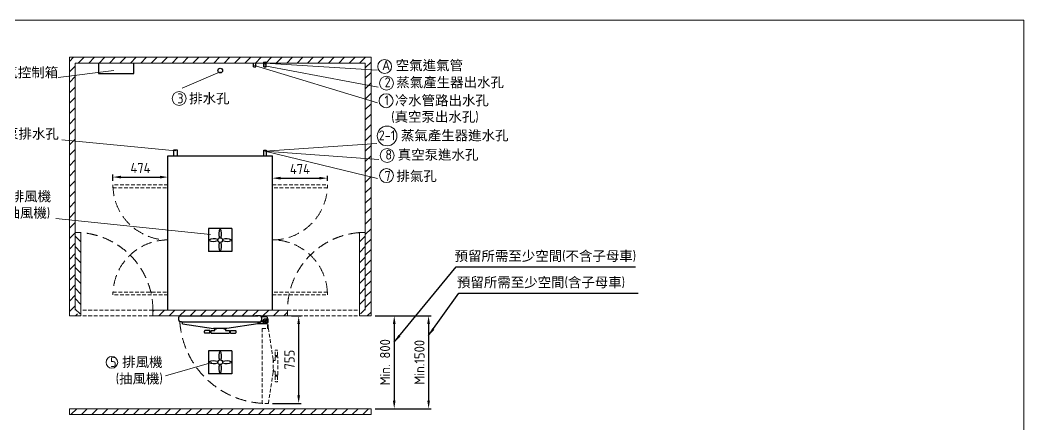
# Model space of a CAD drawing. Header units: millimetres. Extents: x -193487 to -180302, y -20872 to -11602.
# Drawn here: x -188953 to -180302, y -15093 to -11602 of the extents above; entities that cross this region are included whole.
import ezdxf

# ---------------------------------------------------------------- set-up
doc = ezdxf.new("R2010")
doc.units = ezdxf.units.MM
doc.header["$MEASUREMENT"] = 0
doc.linetypes.add('HIDDEN', pattern=[9.525, 6.35, -3.175])
doc.layers.get('0').update_dxf_attribs({"lineweight": 25})
for name, color, linetype, lineweight in [('D', 3, 'Continuous', 13), ('F', 7, 'Continuous', 15), ('H', 2, 'HIDDEN', 15), ('S', 4, 'Continuous', 15)]:
    doc.layers.add(name, color=color, linetype=linetype, lineweight=lineweight)
doc.styles.get("Standard").update_dxf_attribs({"font": 'KAIU.TTF'})
doc.styles.add('STU25', font='isocp2.shx')
doc.dimstyles.new('STU25', dxfattribs={"dimscale": 35, "dimtxt": 2.5, "dimasz": 2, "dimexe": 0.6, "dimexo": 1, "dimgap": 1, "dimtad": 1, "dimdsep": 46, "dimtxsty": 'STU25', "dimcen": 2, "dimazin": 2, "dimtfac": 1, "dimtmove": 0, "dimatfit": 3, "dimfxl": 0, "dimtolj": 1, "dimtzin": 0, "dimarcsym": 0})
doc.dimstyles.new('STU25$7', dxfattribs={"dimscale": 35, "dimtxt": 2.5, "dimasz": 2, "dimexe": 1.25, "dimexo": 0.625, "dimgap": 1, "dimtad": 0, "dimdec": 4, "dimdsep": 46, "dimtxsty": 'STU25', "dimcen": 2.5, "dimazin": 2, "dimtfac": 1, "dimtdec": 4, "dimtmove": 0, "dimatfit": 3, "dimfxl": 0, "dimtolj": 1, "dimtzin": 0, "dimarcsym": 0})
pattern_1 = [(45, (45532.674, 1994.97), (-44.90128, 44.90128), [])]

# ---------------------------------------------------------------- blocks, each defined once
blk = doc.blocks.new('*D12')
at = {"layer": 'D', "color": 0, "lineweight": -2}
for p, q in [((-186778.3, -13013.9), (-186778.3, -12944.3)), ((-186708.3, -12965.3), (-186374.3, -12965.3)), ((-186304.3, -12988.9), (-186304.3, -12944.3))]:
    blk.add_line(p, q, dxfattribs=at)
at = {"layer": 'D', "color": 0}
for points in [[(-186708.3, -12953.6), (-186708.3, -12977), (-186778.3, -12965.3)], [(-186374.3, -12977), (-186374.3, -12953.6), (-186304.3, -12965.3)]]:
    blk.add_solid(points, dxfattribs=at)
at = {"layer": 'Defpoints', "color": 0}
for p in [(-186304.3, -12965.3), (-186778.3, -13048.9), (-186304.3, -13023.9)]:
    blk.add_point(p, dxfattribs=at)
at = {"layer": 'D', "color": 0, "insert": (-186541.3, -12886.6), "char_height": 87.5, "attachment_point": 5, "style": 'STU25'}
blk.add_mtext('\\A1;474', dxfattribs=at)
blk = doc.blocks.new('*D13')
at = {"layer": 'D', "color": 0, "lineweight": -2}
for p, q in [((-188152.3, -12988.9), (-188152.3, -12935)), ((-188082.3, -12956), (-187748.3, -12956)), ((-187678.3, -12988.9), (-187678.3, -12935))]:
    blk.add_line(p, q, dxfattribs=at)
at = {"layer": 'D', "color": 0}
for points in [[(-188082.3, -12944.3), (-188082.3, -12967.7), (-188152.3, -12956)], [(-187748.3, -12967.7), (-187748.3, -12944.3), (-187678.3, -12956)]]:
    blk.add_solid(points, dxfattribs=at)
at = {"layer": 'Defpoints', "color": 0}
for p in [(-187678.3, -12956), (-188152.3, -13023.9), (-187678.3, -13023.9)]:
    blk.add_point(p, dxfattribs=at)
at = {"layer": 'D', "color": 0, "insert": (-187915.3, -12877.2), "char_height": 87.5, "attachment_point": 5, "style": 'STU25'}
blk.add_mtext('\\A1;474', dxfattribs=at)
blk = doc.blocks.new('*D14')
at = {"layer": 'D', "color": 0, "lineweight": -2}
for p, q in [((-186612.5, -14152.9), (-186531.1, -14152.9)), ((-186552.1, -14837.6), (-186552.1, -14222.9)), ((-186778.2, -14907.6), (-186531.1, -14907.6))]:
    blk.add_line(p, q, dxfattribs=at)
at = {"layer": 'D', "color": 0}
for points in [[(-186540.5, -14222.9), (-186563.8, -14222.9), (-186552.1, -14152.9)], [(-186563.8, -14837.6), (-186540.5, -14837.6), (-186552.1, -14907.6)]]:
    blk.add_solid(points, dxfattribs=at)
at = {"layer": 'Defpoints', "color": 0}
for p in [(-186647.5, -14152.9), (-186552.1, -14152.9), (-186813.2, -14907.6)]:
    blk.add_point(p, dxfattribs=at)
at = {"layer": 'D', "color": 0, "insert": (-186630.9, -14530.2), "char_height": 87.5, "attachment_point": 5, "rotation": 90, "style": 'STU25'}
blk.add_mtext('\\A1;{\\Fisocp2.shx;755}', dxfattribs=at)
blk = doc.blocks.new('*D17')
at = {"layer": 'D', "color": 0, "lineweight": -2}
for p, q in [((-185893.3, -14152.9), (-185707.5, -14152.9)), ((-185728.5, -14222.9), (-185728.5, -14882.9)), ((-185893.3, -14952.9), (-185707.5, -14952.9))]:
    blk.add_line(p, q, dxfattribs=at)
at = {"layer": 'D', "color": 0}
for points in [[(-185716.8, -14222.9), (-185740.2, -14222.9), (-185728.5, -14152.9)], [(-185740.2, -14882.9), (-185716.8, -14882.9), (-185728.5, -14952.9)]]:
    blk.add_solid(points, dxfattribs=at)
at = {"layer": 'Defpoints', "color": 0}
for p in [(-185928.3, -14152.9), (-185928.3, -14952.9), (-185728.5, -14952.9)]:
    blk.add_point(p, dxfattribs=at)
at = {"layer": 'D', "color": 0, "insert": (-185807.3, -14552.9), "char_height": 87.5, "attachment_point": 5, "rotation": 90, "style": 'STU25'}
blk.add_mtext('\\A1;{\\Fisocp2.shx;Min. 800}', dxfattribs=at)
blk = doc.blocks.new('*D18')
at = {"layer": 'D', "color": 0, "lineweight": -2}
for p, q in [((-185893.3, -14152.9), (-185411.4, -14152.9)), ((-185432.4, -14222.9), (-185432.4, -14882.9)), ((-185893.3, -14952.9), (-185411.4, -14952.9))]:
    blk.add_line(p, q, dxfattribs=at)
at = {"layer": 'D', "color": 0}
for points in [[(-185420.7, -14222.9), (-185444.1, -14222.9), (-185432.4, -14152.9)], [(-185444.1, -14882.9), (-185420.7, -14882.9), (-185432.4, -14952.9)]]:
    blk.add_solid(points, dxfattribs=at)
at = {"layer": 'Defpoints', "color": 0}
for p in [(-185928.3, -14152.9), (-185928.3, -14952.9), (-185432.4, -14952.9)]:
    blk.add_point(p, dxfattribs=at)
at = {"layer": 'D', "color": 0, "insert": (-185511.2, -14552.9), "char_height": 87.5, "attachment_point": 5, "rotation": 90, "style": 'STU25'}
blk.add_mtext('\\A1;{\\Fisocp2.shx;Min.1500}', dxfattribs=at)

msp = doc.modelspace()

# ---------------------------------------------------------------- hatches: boundary and pattern name
msp.add_hatch(color=256).paths.add_polyline_path([(-186843.275, -11962.13, 1), (-186843.275, -11983.652, 1)])
at = {"layer": 'H', "ltscale": 5}
h = msp.add_hatch(dxfattribs=at)
h.set_pattern_fill('ANSI31', color=256, scale=20, style=0)
h.set_pattern_definition(pattern_1)
h.paths.add_polyline_path([(-185928.275, -11922.891), (-185928.275, -14152.891), (-186007.142, -14152.891), (-185978.275, -14102.891), (-185978.275, -11972.891), (-188478.275, -11972.891), (-188478.275, -14102.891), (-188449.407, -14152.891), (-188528.275, -14152.891), (-188528.275, -11922.891)])
h = msp.add_hatch(dxfattribs=at)
h.set_pattern_fill('ANSI31', color=256, scale=20, angle=270, style=0)
h.set_pattern_definition([(315, (45532.674, 1994.97), (44.90128, 44.90128), [])])
h.paths.add_polyline_path([(-188478.275, -13433.676), (-188478.275, -14102.891), (-188453.275, -14146.192), (-188428.275, -14131.759), (-188428.275, -13433.676)])
h = msp.add_hatch(dxfattribs=at)
h.set_pattern_fill('ANSI31', color=256, scale=20, angle=270, style=0)
h.set_pattern_definition([(225, (-419989.223, 1994.97), (-44.90128, 44.90128), [])])
h.paths.add_polyline_path([(-185978.275, -13433.676), (-185978.275, -14102.891), (-186003.275, -14146.192), (-186028.275, -14131.759), (-186028.275, -13433.676)])
h = msp.add_hatch(dxfattribs=at)
h.set_pattern_fill('ANSI31', color=256, scale=20, style=0)
h.set_pattern_definition(pattern_1)
h.paths.add_polyline_path([(-187809.059, -14102.891), (-187809.059, -14152.891), (-186647.49, -14152.891), (-186647.49, -14102.891)])
h = msp.add_hatch(dxfattribs=at)
h.set_pattern_fill('ANSI31', color=256, scale=20, style=0)
h.set_pattern_definition([(45, (29796.296, 2060.48), (-44.90128, 44.90128), [])])
h.paths.add_polyline_path([(-188528.275, -14952.891), (-188528.275, -15002.891), (-185928.275, -15002.891), (-185928.275, -14952.891)])

# ---------------------------------------------------------------- linework, layer by layer
for p, q in [((-186941.942, -12005.266), (-186941.942, -11972.891)), ((-186941.942, -12005.266), (-186921.942, -12005.266)), ((-186921.942, -12005.266), (-186921.942, -11972.891)), ((-186853.275, -12005.266), (-186853.275, -11972.891)), ((-186853.275, -12005.266), (-186833.275, -12005.266)), ((-186833.275, -12005.266), (-186833.275, -11972.891)), ((-187678.275, -12772.891), (-186778.275, -12772.891)), ((-187678.275, -14102.891), (-187678.275, -12772.891)), ((-187596.275, -12722.891), (-187630.275, -12722.891)), ((-187630.275, -12722.891), (-187630.275, -12772.891)), ((-187596.275, -12772.891), (-187596.275, -12722.891)), ((-186853.275, -12772.891), (-186853.275, -12722.891)), ((-186853.275, -12722.891), (-186833.275, -12722.891)), ((-186833.275, -12722.891), (-186833.275, -12772.891)), ((-186778.275, -14102.891), (-186778.275, -12772.891)), ((-187328.275, -13398.891), (-187328.275, -13598.891)), ((-187128.275, -13398.891), (-187328.275, -13398.891)), ((-187128.275, -13398.891), (-187128.275, -13598.891)), ((-187128.275, -13598.891), (-187328.275, -13598.891)), ((-187585.775, -14190.891), (-187585.775, -14164.891)), ((-187573.775, -14152.891), (-187533.275, -14152.891)), ((-187553.275, -14152.891), (-186903.275, -14152.891)), ((-186883.775, -14152.891), (-186923.275, -14152.891)), ((-186873.528, -14157.891), (-186828.775, -14157.891)), ((-186870.775, -14157.891), (-186828.775, -14157.891)), ((-186870.775, -14189.891), (-186870.775, -14165.891)), ((-186832.775, -14181.891), (-186847.775, -14181.891)), ((-186822.775, -14163.891), (-186822.775, -14195.891)), ((-187560.775, -14202.891), (-187573.775, -14202.891)), ((-187560.775, -14202.891), (-186883.775, -14202.891)), ((-187551.975, -14221.091), (-187551.975, -14202.891)), ((-187551.975, -14221.091), (-187285.775, -14261.891)), ((-187170.775, -14261.891), (-187285.775, -14261.891)), ((-187170.775, -14261.891), (-187285.775, -14261.891)), ((-187271.775, -14263.938), (-187273.275, -14265.438)), ((-187273.275, -14278.938), (-187273.275, -14265.438)), ((-187271.775, -14263.938), (-187260.775, -14263.938)), ((-187260.775, -14263.938), (-187260.775, -14261.475)), ((-187195.775, -14261.475), (-187195.775, -14263.938)), ((-187195.775, -14263.938), (-187184.775, -14263.938)), ((-187183.275, -14265.438), (-187184.775, -14263.938)), ((-187183.275, -14265.438), (-187183.275, -14278.938)), ((-186904.575, -14221.091), (-187170.775, -14261.891)), ((-186904.575, -14202.891), (-186904.575, -14221.091)), ((-186904.575, -14215.891), (-186857.775, -14215.891)), ((-186822.775, -14221.891), (-186904.575, -14221.891)), ((-186860.105, -14197.891), (-186873.528, -14197.891)), ((-186870.775, -14197.891), (-186860.537, -14197.891)), ((-186857.775, -14191.891), (-186857.775, -14221.891)), ((-186838.275, -14211.891), (-186841.775, -14211.891)), ((-186838.775, -14211.891), (-186841.775, -14211.891)), ((-186822.775, -14221.891), (-186822.775, -14191.891)), ((-187364.997, -14295.938), (-187364.997, -14284.938)), ((-187317.79, -14279.938), (-187359.997, -14279.938)), ((-187317.79, -14300.938), (-187359.997, -14300.938)), ((-187317.79, -14300.938), (-187317.79, -14279.938)), ((-187307.025, -14285.688), (-187317.79, -14285.688)), ((-187307.025, -14295.188), (-187317.79, -14295.188)), ((-187307.025, -14280.438), (-187305.525, -14278.938)), ((-187307.025, -14300.438), (-187307.025, -14280.438)), ((-187307.025, -14300.438), (-187305.525, -14301.938)), ((-187305.525, -14278.938), (-187273.275, -14278.938)), ((-187305.525, -14301.938), (-187151.025, -14301.938)), ((-187183.275, -14278.938), (-187151.025, -14278.938)), ((-187149.525, -14280.438), (-187151.025, -14278.938)), ((-187149.525, -14300.438), (-187151.025, -14301.938)), ((-187149.525, -14280.438), (-187149.525, -14300.438)), ((-187149.525, -14285.688), (-187138.759, -14285.688)), ((-187149.525, -14295.188), (-187138.759, -14295.188)), ((-187138.759, -14279.938), (-187096.553, -14279.938)), ((-187138.759, -14300.938), (-187138.759, -14279.938)), ((-187138.759, -14300.938), (-187096.553, -14300.938)), ((-187091.553, -14295.938), (-187091.553, -14284.938)), ((-187328.275, -14452.891), (-187328.275, -14652.891)), ((-187128.275, -14452.891), (-187328.275, -14452.891)), ((-187128.275, -14452.891), (-187128.275, -14652.891)), ((-187128.275, -14652.891), (-187328.275, -14652.891))]:
    msp.add_line(p, q)
msp.add_lwpolyline([(-188277.578, -11972.891), (-188277.578, -12062.489), (-187972.889, -12062.489), (-187972.889, -11972.891)])
for centre, radius in [((-187228.275, -12037.891), 20), ((-186843.275, -11972.891), 10.761), ((-187228.275, -13498.891), 20), ((-187228.275, -13498.891), 20), ((-187228.275, -13498.891), 20), ((-187228.275, -13498.891), 20), ((-186840.275, -14195.891), 6.45), ((-186840.275, -14195.891), 6.4), ((-187228.275, -14552.891), 20), ((-187228.275, -14552.891), 20), ((-187228.275, -14552.891), 20), ((-187228.275, -14552.891), 20)]:
    msp.add_circle(centre, radius)
for centre, radius, start, end in [((-187147.25, -13444.767), 93.11, 150.4818019, 201.9770324), ((-187309.299, -13444.767), 93.11, 338.0229676, 29.5181981), ((-187282.399, -13579.916), 93.11, 68.0229676, 119.5181981), ((-187174.15, -13579.916), 93.11, 60.4818019, 111.9770324), ((-187282.399, -13417.867), 93.11, 240.4818019, 291.9770324), ((-187147.25, -13553.016), 93.11, 158.0229676, 209.5181981), ((-187309.299, -13553.016), 93.11, 330.4818019, 21.9770324), ((-187174.15, -13417.867), 93.11, 248.0229676, 299.5181981), ((-187573.775, -14164.891), 12, 90, 180), ((-186883.775, -14165.891), 13, 0, 90), ((-186847.775, -14191.891), 10, 90, 180), ((-186832.775, -14191.891), 10, 0, 90), ((-186828.775, -14163.891), 6, 0, 90), ((-187573.775, -14190.891), 12, 180, 270), ((-186883.775, -14189.891), 13, 270, 0), ((-186860.105, -14200.891), 3, 15.2575233, 90), ((-186841.775, -14195.891), 16, 195.2575233, 270), ((-186838.775, -14195.891), 16, 270, 0), ((-187359.997, -14284.938), 5, 90, 180), ((-187359.997, -14295.938), 5, 180, 270), ((-187096.553, -14284.938), 5, 0, 90), ((-187096.553, -14295.938), 5, 270, 0), ((-187147.25, -14498.767), 93.11, 150.4818019, 201.9770324), ((-187309.299, -14498.767), 93.11, 338.0229676, 29.5181981), ((-187282.399, -14633.916), 93.11, 68.0229676, 119.5181981), ((-187282.399, -14471.867), 93.11, 240.4818019, 291.9770324), ((-187147.25, -14607.016), 93.11, 158.0229676, 209.5181981), ((-187309.299, -14607.016), 93.11, 330.4818019, 21.9770324), ((-187174.15, -14633.916), 93.11, 60.4818019, 111.9770324), ((-187174.15, -14471.867), 93.11, 248.0229676, 299.5181981)]:
    msp.add_arc(centre, radius, start, end)
at = {"layer": 'D'}
for p, q in [((-186933.166, -11995.013), (-185871.541, -12315.304)), ((-186843.275, -11972.891), (-185874.938, -12035.247)), ((-186842.336, -11997.748), (-185866.17, -12179.296)), ((-188144.584, -12035.994), (-188625.936, -12097.89)), ((-187228.275, -12047.327), (-187555.946, -12190.65)), ((-187611.96, -12729.451), (-188592.162, -12635.035)), ((-186844.81, -12731.174), (-185877.205, -12667.763)), ((-186844.81, -12731.174), (-185860.8, -12805.647)), ((-186844.81, -12731.174), (-185871.541, -12968.498)), ((-187310.553, -13449.905), (-188643.979, -13312.91)), ((-187301.665, -14553.748), (-187699.138, -14669.071))]:
    msp.add_line(p, q, dxfattribs=at)
for centre, radius in [((-185811.049, -12002.545), 60), ((-185795.22, -12146.344), 60), ((-187582.318, -12278.336), 60), ((-185798.89, -12297.638), 60), ((-185789.95, -12601.231), 85), ((-185789.294, -12769.272), 60), ((-185795.482, -12943.295), 60), ((-188161.831, -14553.411), 50)]:
    msp.add_circle(centre, radius, dxfattribs=at)
at = {"layer": 'F', "color": 6}
msp.add_lwpolyline([(-193487.198, -11602.04), (-193487.198, -20872.04), (-180302.198, -20872.04), (-180302.198, -11602.04)], close=True, dxfattribs=at)
msp.add_lwpolyline([(-193487.198, -11602.04), (-193487.198, -20872.04), (-180302.198, -20872.04), (-180302.198, -11602.04)], close=True, dxfattribs=at)
at = {"layer": 'H', "ltscale": 5}
for p, q in [((-188152.275, -13023.891), (-188152.275, -13048.891)), ((-187678.275, -13023.891), (-188152.275, -13023.891)), ((-188152.275, -13048.891), (-187678.275, -13048.891)), ((-186778.275, -13023.891), (-186304.275, -13023.891)), ((-186304.275, -13048.891), (-186778.275, -13048.891)), ((-186304.275, -13023.891), (-186304.275, -13048.891)), ((-188152.275, -13946.891), (-187678.275, -13946.891)), ((-188152.275, -13971.891), (-188152.275, -13946.891)), ((-187678.275, -13971.891), (-188152.275, -13971.891)), ((-186304.275, -13946.891), (-186778.275, -13946.891)), ((-186778.275, -13971.891), (-186304.275, -13971.891)), ((-186304.275, -13971.891), (-186304.275, -13946.891)), ((-187809.059, -14102.891), (-188428.275, -14102.891)), ((-187809.059, -14152.891), (-188428.275, -14152.891)), ((-186814.272, -14178.396), (-186844.272, -14178.39)), ((-186814.272, -14178.396), (-186814.287, -14260.196)), ((-186647.49, -14102.891), (-186028.275, -14102.891)), ((-186647.49, -14152.891), (-186028.275, -14152.891)), ((-186867.287, -14260.186), (-186867.405, -14907.586)), ((-186867.287, -14260.186), (-186813.087, -14260.196)), ((-186854.274, -14188.389), (-186854.276, -14203.389)), ((-186844.278, -14213.39), (-186814.278, -14213.396)), ((-186820.287, -14260.195), (-186820.278, -14213.395)), ((-186813.087, -14260.196), (-186772.335, -14526.404)), ((-186772.335, -14526.404), (-186772.356, -14641.404)), ((-186755.291, -14538.907), (-186755.285, -14506.657)), ((-186753.784, -14505.157), (-186755.285, -14506.657)), ((-186754.282, -14494.391), (-186754.275, -14452.185)), ((-186733.282, -14494.395), (-186754.282, -14494.391)), ((-186753.784, -14505.157), (-186733.784, -14505.161)), ((-186738.274, -14447.188), (-186749.274, -14447.186)), ((-186748.534, -14505.158), (-186748.532, -14494.392)), ((-186739.034, -14505.16), (-186739.032, -14494.394)), ((-186733.784, -14505.161), (-186732.285, -14506.661)), ((-186733.282, -14494.395), (-186733.275, -14452.189)), ((-186732.313, -14661.161), (-186732.285, -14506.661)), ((-186770.305, -14616.404), (-186772.768, -14616.404)), ((-186772.756, -14551.404), (-186770.293, -14551.404)), ((-186770.307, -14627.404), (-186770.305, -14616.404)), ((-186770.293, -14551.404), (-186770.291, -14540.404)), ((-186768.791, -14538.904), (-186770.291, -14540.404)), ((-186768.791, -14538.904), (-186755.291, -14538.907)), ((-186813.205, -14907.596), (-186772.356, -14641.404)), ((-186770.307, -14627.404), (-186768.807, -14628.904)), ((-186755.307, -14628.907), (-186768.807, -14628.904)), ((-186755.313, -14661.157), (-186755.307, -14628.907)), ((-186753.813, -14662.657), (-186755.313, -14661.157)), ((-186754.315, -14673.422), (-186754.323, -14715.629)), ((-186733.315, -14673.426), (-186754.315, -14673.422)), ((-186733.813, -14662.661), (-186753.813, -14662.657)), ((-186748.563, -14662.658), (-186748.565, -14673.423)), ((-186739.063, -14662.66), (-186739.065, -14673.425)), ((-186733.813, -14662.661), (-186732.313, -14661.161)), ((-186733.315, -14673.426), (-186733.323, -14715.633)), ((-186738.324, -14720.632), (-186749.324, -14720.63)), ((-186813.205, -14907.596), (-186867.405, -14907.586))]:
    msp.add_line(p, q, dxfattribs=at)
msp.add_circle((-186840.275, -14195.891), 6.4, dxfattribs=at)
at = {"layer": 'H', "ltscale": 15}
for centre, radius, start, end in [((-187678.275, -13023.891), 474, 180, 270), ((-186778.275, -13023.891), 474, 270, 0), ((-188478.275, -14102.891), 670, 0, 85.7202168), ((-185978.275, -14102.891), 670, 94.2797832, 180), ((-187678.275, -13971.891), 474, 90, 176.9766679), ((-186778.275, -13971.891), 474, 3.0233321, 90), ((-186822.775, -14152.891), 755, 183.7972016, 266.6111161)]:
    msp.add_arc(centre, radius, start, end, dxfattribs=at)
at = {"layer": 'H', "ltscale": 5}
for centre, radius, start, end in [((-186844.274, -14188.39), 10, 89.9895121, 179.9895121), ((-186844.276, -14203.39), 10, 179.9895121, 269.9895121), ((-186749.275, -14452.186), 5, 89.9895121, 179.9895121), ((-186738.275, -14452.188), 5, 359.9895121, 89.9895121), ((-186749.323, -14715.63), 5, 179.9895121, 269.9895121), ((-186738.323, -14715.632), 5, 269.9895121, 359.9895121)]:
    msp.add_arc(centre, radius, start, end, dxfattribs=at)
at = {"layer": 'S', "linetype": 'Continuous'}
msp.add_line((-188528.275, -11922.891), (-185928.275, -11922.891), dxfattribs=at)
at = {"layer": 'S'}
for p, q in [((-188528.275, -11922.891), (-188528.275, -14152.891)), ((-185928.275, -11922.891), (-185928.275, -14152.891)), ((-188478.275, -11972.891), (-188478.275, -14102.891)), ((-188478.275, -11972.891), (-185978.275, -11972.891)), ((-185978.275, -11972.891), (-185978.275, -14102.891)), ((-188478.275, -13433.676), (-188478.275, -14102.891)), ((-188428.275, -13433.676), (-188478.275, -13433.676)), ((-188428.275, -14152.891), (-188428.275, -13433.676)), ((-186028.275, -14152.891), (-186028.275, -13433.676)), ((-186028.275, -13433.676), (-185978.275, -13433.676)), ((-188528.275, -14152.891), (-188449.407, -14152.891)), ((-188428.275, -14152.891), (-188528.275, -14152.891)), ((-187809.059, -14102.891), (-186647.49, -14102.891)), ((-187809.059, -14152.891), (-187809.059, -14102.891)), ((-187809.059, -14152.891), (-186647.49, -14152.891)), ((-186647.49, -14152.891), (-186647.49, -14102.891)), ((-186028.275, -14152.891), (-185928.275, -14152.891)), ((-188528.275, -14952.891), (-185928.275, -14952.891)), ((-188528.275, -14952.891), (-188528.275, -15002.891)), ((-185928.275, -14952.891), (-185928.275, -15002.891)), ((-188528.275, -15002.891), (-185928.275, -15002.891))]:
    msp.add_line(p, q, dxfattribs=at)

# ---------------------------------------------------------------- texts
at = {"layer": 'D', "char_height": 85, "attachment_point": 1}
for s, insert in [('{\\Fisocp2.shx;\\C3;A \\f標楷體|b0|i0|c136|p65;空氣進氣管}', (-185832.764, -11949.048)), ('{\\Fisocp2.shx;\\C3;4 \\f標楷體|b0|i0|c136|p65;電氣控制箱}', (-189309.93, -12010.95)), ('{\\Fisocp3.shx;\\C3;2 \\f標楷體|b0|i0|c136|p65;蒸氣產生器出水孔}', (-185811.525, -12095.917)), ('{\\Fisocp2.shx;\\C3;3 \\f標楷體|b0|i0|c136|p65;排水孔}', (-187598.171, -12235.142)), ('{\\Fisocp2.shx;\\C3;1 \\f標楷體|b0|i0|c136|p65;冷水管路出水孔\\P \\Fisocp2.shx;(\\f標楷體|b0|i0|c136|p65;真空泵出水孔\\Fisocp2.shx;)}', (-185811.803, -12251.876)), ('{\\Fisocp2.shx;\\C3;6 \\f標楷體|b0|i0|c136|p65;真空泵排水孔}', (-189418.533, -12540.235)), ('{\\Fisocp2.shx;\\C3;2-1 \\f標楷體|b0|i0|c136|p65;蒸氣產生器進水孔}', (-185862.187, -12553.988)), ('{\\Fisocp2.shx;\\C3;8 \\f標楷體|b0|i0|c136|p65;真空泵進水孔}', (-185804.989, -12720.189)), ('{\\Fisocp2.shx;\\C3;7 \\f標楷體|b0|i0|c136|p65;排氣孔}', (-185811.94, -12904.359)), ('{\\Fisocp2.shx;\\C3;5-1 \\f標楷體|b0|i0|c136|p65;排風機\\P\\Fisocp2.shx;  \\f???|b0|i0|c0|p65; \\Fisocp2.shx;(\\f標楷體|b0|i0|c136|p65;抽風機\\Fisocp2.shx;)}', (-189227.275, -13079.979)), ('{\\C3;預留所需至少空間\\Fisocp2.shx;(\\f標楷體|b0|i0|c136|p65;不含子母車\\Fisocp2.shx;)}', (-185208.754, -13593.374)), ('{\\C3;預留所需至少空間\\Fisocp2.shx;(\\f標楷體|b0|i0|c136|p65;含子母車\\Fisocp2.shx;)}', (-185188.036, -13820.481)), ('{\\Fisocp2.shx;\\C3;5 \\f標楷體|b0|i0|c136|p65;排風機\\P\\Fisocp2.shx; (\\f標楷體|b0|i0|c136|p65;抽風機\\Fisocp2.shx;)}', (-188176.791, -14508.83))]:
    msp.add_mtext(s, dxfattribs=dict(at, insert=insert))

# ---------------------------------------------------------------- dimensions: what is measured, and where the dimension line sits
at = {"layer": 'D'}
dim = msp.add_linear_dim(base=(-187678.275, -12955.988), p1=(-188152.275, -13023.891), p2=(-187678.275, -13023.891), dimstyle='STU25', dxfattribs=at)
dim.commit()
dim.dimension.update_dxf_attribs({"geometry": '*D13', "text_midpoint": (-187915.275, -12877.238)})
dim = msp.add_linear_dim(base=(-186304.275, -12965.311), p1=(-186778.275, -13048.891), p2=(-186304.275, -13023.891), dimstyle='STU25', dxfattribs=at)
dim.commit()
dim.dimension.update_dxf_attribs({"geometry": '*D12', "text_midpoint": (-186541.275, -12965.311), "dimtype": 160})
dim = msp.add_linear_dim(base=(-186552.118, -14152.891), p1=(-186813.205, -14907.596), p2=(-186647.49, -14152.891), angle=90, text='{\\Fisocp2.shx;755}', dimstyle='STU25', dxfattribs=at)
dim.commit()
dim.dimension.update_dxf_attribs({"geometry": '*D14', "text_midpoint": (-186630.868, -14530.244)})
for base, text, picture, middle in [((-185728.509, -14952.891), '{\\Fisocp2.shx;Min. <>}', '*D17', (-185728.509, -14552.891)), ((-185432.405, -14952.891), '{\\Fisocp2.shx;Min.1500}', '*D18', (-185432.405, -14552.891))]:
    dim = msp.add_linear_dim(base=base, p1=(-185928.275, -14152.891), p2=(-185928.275, -14952.891), angle=90, text=text, dimstyle='STU25', dxfattribs=at)
    dim.commit()
    dim.dimension.update_dxf_attribs({"geometry": picture, "text_midpoint": middle, "dimtype": 160})

# ---------------------------------------------------------------- leaders
for points in [[(-185728.509, -14378.673), (-185193.846, -13729.946), (-183648.105, -13729.946)], [(-185432.405, -14323.213), (-185173.128, -13957.053), (-183627.387, -13957.053)]]:
    msp.add_leader(points, dimstyle='STU25$7', override={"dimgap": 1, "dimtad": 0}, dxfattribs=at)

doc.saveas('drawing.dxf')
